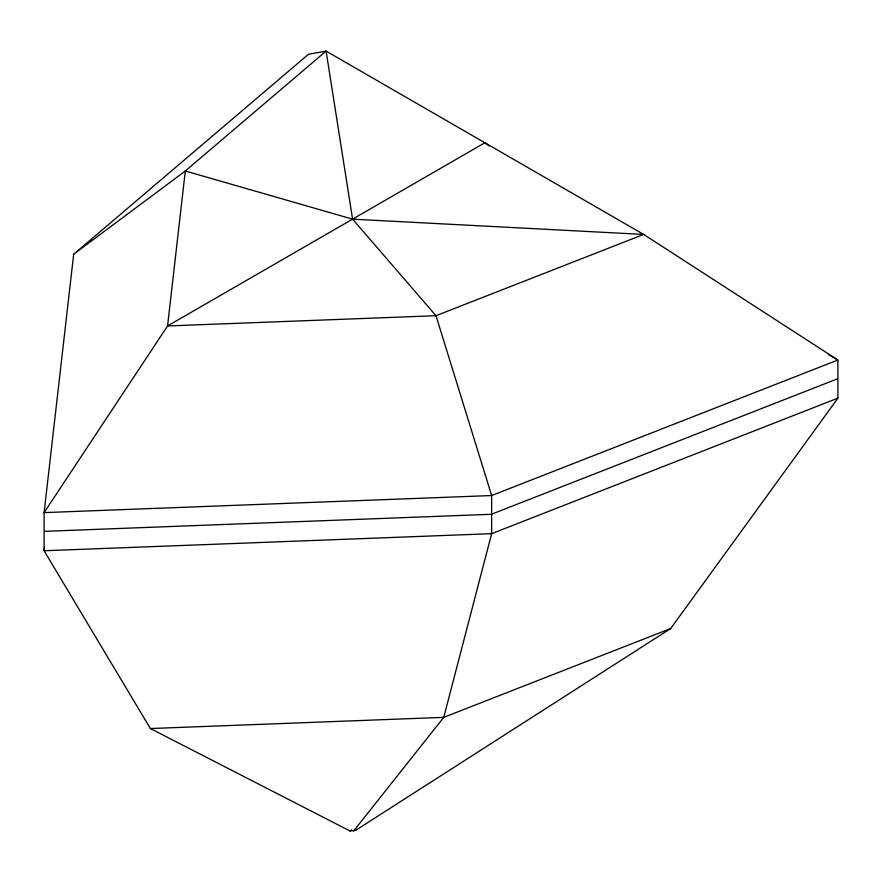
<?xml version="1.0" encoding="UTF-8"?>
<svg xmlns="http://www.w3.org/2000/svg" width="882" height="882" viewBox="0 0 882 882"><rect width="100%" height="100%" fill="white"/><g stroke="black" fill="none" stroke-linecap="round" stroke-linejoin="round"><path stroke-width="1.32" d="M73.68 254.225L44.1 512.618L44.1 550.754L150.37 728.543L349.867 830.91L353.814 830.767L356.868 829.565L670.717 628.513L837.9 398.157L837.9 360.021L643.662 234.436L326.086 51.09L308.402 54.32L73.68 254.225L185.308 170.987L326.086 51.09L352.591 219.155L435.995 315.712L491.649 495.541L491.649 533.676L443.745 717.353L353.814 830.767M44.574 546.653L44.1 550.754L491.649 533.676L837.9 398.157M349.867 830.91L351.675 829.863M836.93 379.04L491.373 514.283L44.717 531.328M670.717 628.513L443.745 717.353L150.37 728.543M354.729 829.455L356.868 829.565M828.352 354.509L837.9 360.021L491.649 495.541L44.1 512.618L167.569 325.954L484.88 142.763L489.29 145.982M185.308 170.987L167.569 325.954L435.995 315.712L643.662 234.436L352.591 219.155L185.308 170.987"/></g></svg>
